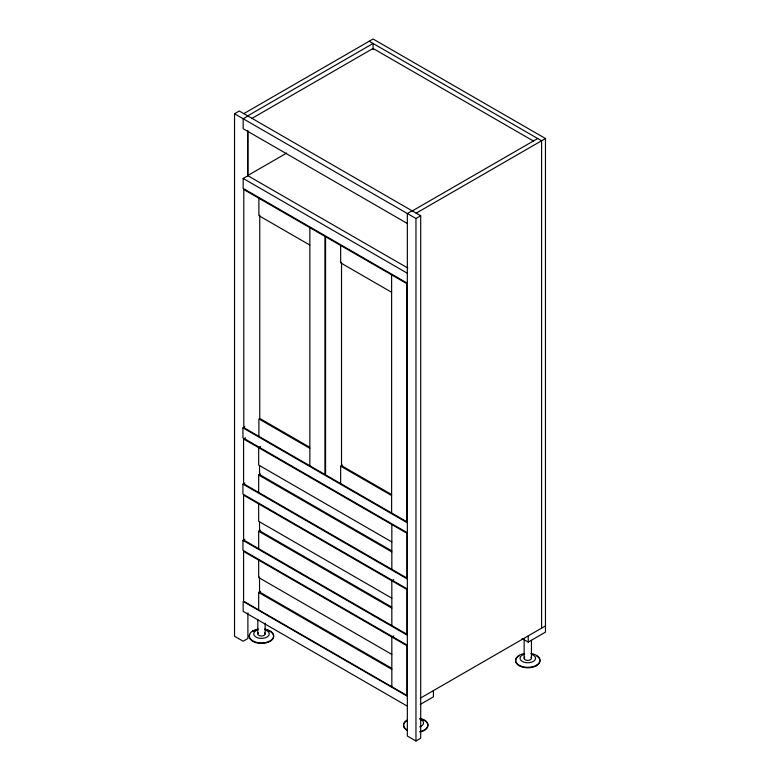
<?xml version="1.0" encoding="UTF-8"?>
<svg xmlns="http://www.w3.org/2000/svg" width="780" height="780" viewBox="0 0 780 780"><rect width="100%" height="100%" fill="white"/><g stroke="black" fill="none" stroke-linecap="round" stroke-linejoin="round"><path stroke-width="1.17" d="M247.894 612.914L247.894 638.498L243.155 641.228L234.536 636.256L234.536 113.763L239.275 111.023L420.703 215.777L420.703 738.26L415.964 741L407.345 736.027L407.345 213.535L412.084 210.795M243.799 113.636L373.084 39L545.464 138.518L545.464 632.151L528.226 642.106L522.064 638.547M247.679 115.879L373.084 43.475L373.084 49.569M247.894 116.005L243.155 118.745L243.155 128.69L407.345 223.489M251.901 118.423L373.084 48.458L533.481 141.063M247.679 131.722L247.679 175.588L286.669 153.085M407.345 283.198L243.155 188.409L243.155 178.454L247.894 175.714M412.298 210.922L537.703 138.518M416.179 213.164L545.464 138.518M234.536 113.763L415.964 218.507L420.703 215.777M407.131 532.623L242.941 437.834L242.941 427.879L244.842 426.787M243.584 438.955L406.916 533.247L406.916 578.029L243.584 483.736L243.584 438.955L245.486 437.853M260.569 446.569L258.668 447.661L258.668 465.075L391.833 541.954M407.131 588.851L242.941 494.062L242.941 484.107L244.842 483.015M258.668 492.443L258.668 475.03L260.569 473.938M340.655 483.551L340.655 466.138L342.556 465.036M407.131 645.089L242.941 550.29L242.941 540.345L244.842 539.243M258.668 548.672L258.668 531.258L260.569 530.166M258.668 609.882L258.668 592.468L260.569 591.367M393.724 579.676L391.833 580.768L391.833 625.55M393.724 635.905L391.833 636.997L391.833 686.761M420.235 698.227L545.464 625.931M420.235 704.447L433.417 696.842L433.417 690.622M369.203 41.242L541.583 140.761L541.583 628.173M247.679 175.597L407.872 268.076M243.155 178.454L407.345 273.244M309.845 245.066L258.882 215.65L258.882 198.237M391.619 292.285L340.655 262.86L340.655 245.447M309.67 447.242L259.75 418.421L259.75 215.153M391.433 494.452L341.523 465.64L341.523 262.363M309.845 448.344L258.882 418.928L258.882 436.342M340.655 466.138L391.619 495.553M242.941 427.879L407.131 522.678M391.648 550.807L259.535 474.532L259.535 465.689M258.668 475.03L391.833 551.908M242.941 484.107L407.131 578.906M391.833 598.182L258.668 521.303L258.668 503.89M391.648 607.035L259.535 530.761L259.535 521.917M258.668 531.258L391.833 608.137M242.941 540.345L407.131 635.134M391.833 654.42L258.668 577.541L258.668 560.118M391.648 668.245L259.535 591.971L259.535 577.034M258.668 592.468L391.833 669.347M407.345 696.218L243.155 601.419L243.155 611.374L407.345 706.163M536.416 665.262L536.416 665.74A12.188 7.039 0 0 1 519.178 665.74A12.188 7.039 0 0 1 519.178 655.785M531.453 640.341L531.453 658.32M528.226 635.885L528.226 642.106M524.14 639.044L524.14 658.222M415.964 218.507L415.964 741M391.833 524.54L391.833 569.322M391.619 274.862L391.619 512.967M309.845 227.653L309.845 465.757M265.132 623.152L265.132 633.945M257.819 619.457L257.819 633.838M252.856 630.923L252.856 631.4A12.188 7.039 0 0 1 255.382 630.289M247.894 130.621L247.894 175.685M531.005 657.267A3.656 2.116 0 0 1 530.312 659.802A3.656 2.116 0 0 1 525.886 660.075L525.145 659.734A3.656 2.116 0 0 1 524.667 657.179M530.946 653.484A12.188 7.039 0 0 1 537.781 664.316A12.188 7.039 0 0 1 517.813 664.316A12.188 7.039 0 0 1 524.638 653.484M536.416 655.785A12.188 7.039 0 0 1 536.416 665.74M531.697 654.371A7.8 4.505 0 0 1 533.764 661.167A7.8 4.505 0 0 1 521.82 661.167A7.8 4.505 0 0 1 523.897 654.371M264.683 632.882A3.656 2.116 0 0 1 263.991 635.417A3.656 2.116 0 0 1 259.565 635.69L258.823 635.349A3.656 2.116 0 0 1 258.346 632.794M264.625 629.099A12.188 7.039 0 0 1 271.459 639.932A12.188 7.039 0 0 1 251.492 639.932A12.188 7.039 0 0 1 258.317 629.099M267.569 630.289A12.188 7.039 0 0 1 272.522 639.356A12.188 7.039 0 0 1 257.302 642.993A12.188 7.039 0 0 1 249.698 634.559M265.375 629.996A7.8 4.505 0 0 1 267.442 636.782A7.8 4.505 0 0 1 255.499 636.782A7.8 4.505 0 0 1 257.575 629.996M419.913 718.361A12.188 7.039 0 0 1 427.937 724.971A12.188 7.039 0 0 1 419.913 731.582M407.131 729.943A12.188 7.039 0 0 1 407.131 719.989M421.844 719.355A12.188 7.039 0 0 1 427.889 726.063A12.188 7.039 0 0 1 419.913 732.059M407.131 730.421A12.188 7.039 0 0 1 407.131 720.476M419.65 719.062A7.8 4.505 0 0 1 419.65 726.862M324.928 236.359L243.799 189.53L243.799 427.635L324.928 474.464L324.928 236.359M406.702 283.569L325.572 236.74L325.572 474.844L406.702 521.683L406.702 283.569M406.916 589.475L243.584 495.183L243.584 539.965L406.916 634.267L406.916 589.475M406.916 645.703L243.584 551.411L243.584 601.175L406.916 695.467L406.916 645.703"/></g></svg>
